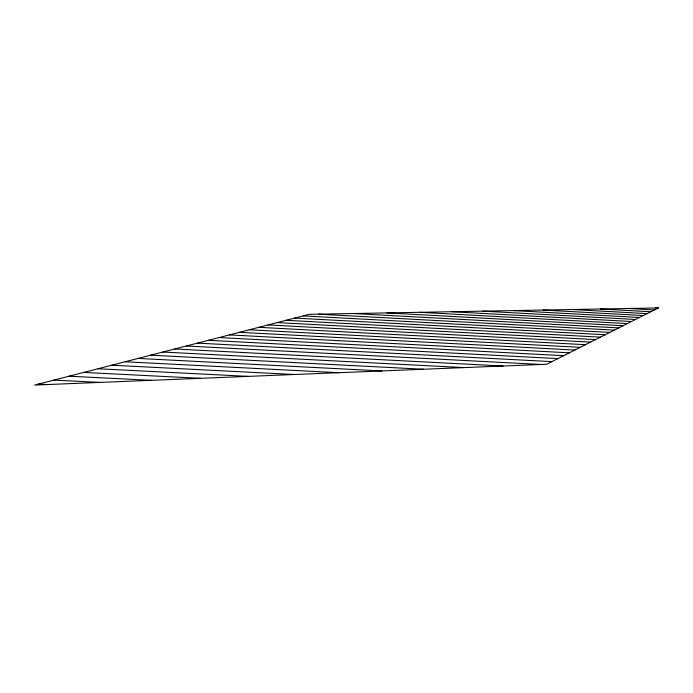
<?xml version="1.0" encoding="UTF-8"?>
<svg xmlns="http://www.w3.org/2000/svg" width="693" height="693" viewBox="0 0 693 693"><rect width="100%" height="100%" fill="white"/><g stroke="black" fill="none" stroke-linecap="round" stroke-linejoin="round"><path stroke-width="1.04" d="M83.784 372.41L200.598 378.317M69.109 376.195L151.239 380.327M53.959 380.093L100.095 382.406M38.306 384.13L47.072 384.563M197.531 343.113L551.923 361.625M186.313 345.998L540.999 364.475M174.775 348.977L503.083 366.017M162.898 352.035L463.972 367.602M150.684 355.18L423.605 369.248M138.098 358.42L381.912 370.946M125.13 361.763L338.842 372.695M111.772 365.202L294.317 374.506M97.99 368.754L248.259 376.377M318.529 314.172L614.353 330.128M303.153 315.904L609.823 332.415M294.716 318.078L605.197 334.754M286.079 320.305L600.45 337.144M277.217 322.583L595.582 339.596M268.139 324.922L590.601 342.108M258.827 327.321L585.498 344.69M249.272 329.781L580.258 347.332M239.466 332.311L574.878 350.043M229.4 334.901L569.369 352.824M219.066 337.56L563.704 355.682M208.446 340.298L557.891 358.61M655.188 307.987L657.934 308.142M628.144 308.489L654.391 309.927M600.467 308.991L650.762 311.755M572.123 309.511L647.063 313.626M543.104 310.048L643.286 315.532M513.374 310.594L639.422 317.481M482.908 311.148L635.472 319.473M451.68 311.72L631.436 321.509M419.655 312.309L627.312 323.588M386.815 312.915L623.094 325.719M353.118 313.531L618.771 327.902M658.35 307.935L546.742 364.241L34.65 385.065L309.225 314.336L658.35 307.935"/></g></svg>
